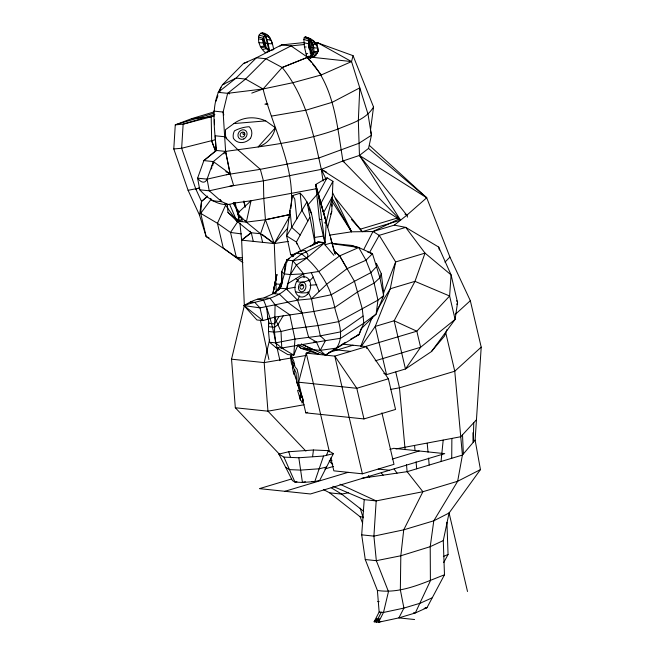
<?xml version="1.0" encoding="UTF-8"?>
<svg xmlns="http://www.w3.org/2000/svg" width="655" height="655" viewBox="0 0 655 655"><rect width="100%" height="100%" fill="white"/><g stroke="black" fill="none" stroke-linecap="round" stroke-linejoin="round"><path stroke-width="0.98" d="M268.517 320.221L268.493 323.251L274.527 323.881L279.079 316.439M451.721 458.287L451.876 438.473M290.918 208.421C295.642 166.37 272.75 128.585 263.073 88.99L245.568 79.067L236.095 78.084L222.479 84.749C209.428 104.341 215.11 128.83 216.158 150.724L203.885 160.59L197.605 178.168L199.767 189.803C208.347 199.398 221.701 208.601 234.932 202.657M473.761 422.68L473.262 442.281L472.935 432.726M303.093 348.566L313.712 349.754L301.333 344.08L325.469 355.133L359.071 334.541L361.036 328.892L376.142 314.089L383.609 295.585L379.916 277.695L376.527 266.659L376.371 263.343L381.267 273.594L379.916 277.695L374.136 283.124L357.794 291.794L334.672 307.514L313.876 311.444L274.519 317.118L262.958 320.598L256.924 319.967L243.947 305.558C258.185 300.309 274.904 299.916 286.333 288.839L290.419 274.56L296.404 265.054L306.655 258.201L324.855 242.62L319.386 219.31L315.718 184.489L327.099 177.816L332.928 181.32L331.725 211.811L327.746 227.121M310.085 52.949L313.393 53.161L310.02 38.784L308.914 39.439L308.456 40.929L308.62 46.276M297.984 344.8L293.776 355.166L281.765 348.01L275.567 342.86L274.527 332.134L275.092 304.788L270.13 298.402C260.854 296.478 251.733 300.948 243.947 305.558L262.958 320.598L259.978 307.891L254.82 302.422L250.3 301.955M299.9 391.084L296.576 381.701L296.06 372.777L291.5 363.885L290.476 357.098L291.082 354.887L293.89 361.585L294.996 366.784L297.108 369.387L298.262 374.316L297.869 384.821L303.314 399.877L302.086 403.161L301.636 401.359L300.375 399.853L297.591 390.413L298.434 390.102L299.9 391.084L301.202 397.11L299.687 396.422L300.367 394.506M333.829 255.27L324.945 244.823L326.288 221.865L332.388 196.5L323.644 212.515L325.469 219.466M242.694 260.305L236.316 257.21L206.145 236.578L199.513 215.143L188.1 190.318L173.788 148.963L175.27 124.859L191.489 118.702L213.636 112.021M301.202 397.11L301.365 394.441M211.598 168.957L211.794 165.952M332.846 486.28L364.221 499.65L361.699 534.848L365.261 559.526L377.395 590.458L379.139 611.999L374.12 621.792L378.484 622.25L398.903 617.886L415.295 612.965L426.986 607.684L444.483 574.795L443.279 540.58L449.068 513.004L480.451 469.594L475.121 440.103L481.212 347.134L470.323 300.694L449.944 257.096L426.708 197.785L369.428 145.443M214.906 114.559L183.138 124.155L181.656 148.259L195.804 189.017L201.519 201.421L200.7 213.366L206.145 236.578L208.953 237.749M264.104 297.771L273.446 293.596L280.307 288.208L284.393 273.929L285.13 263.875M287.291 289.805L287.84 283.599L303.642 273.806L318.993 271.44L339.626 255.9L358.735 247.516L372.458 253.714L376.527 266.659L370.877 272.636L354.453 281.298L331.233 294.766L311.51 298.811L297.55 300.178L259.978 307.891L243.947 305.558M260.69 33.29L265.365 35.198L269.107 51.164L265.218 52.605C260.444 48.29 257.087 41.576 259.093 35.124L260.69 33.29L262.295 32.75C270.54 34.011 272.374 42.87 273.749 49.657M441.036 461.497L443.189 440.168M315.039 243.619C313.745 226.204 313.671 206.3 300.146 193.209L292.752 195.534L289.944 210.28L286.628 235.931L290.689 254.648L293.325 256.203M312.591 456.666L313.45 450.001L328.335 450.64L333.387 453.653L319.706 480.385L314.785 481.572L302.43 482.44L294.987 482.121L292.457 480.614L278.899 454.111L288.732 451.737L313.45 450.001M314.408 42.64L318.199 43.034L353.053 55.667L373.546 106.994L370.509 130.075L371.426 135.266L368.528 148.423L359.456 155.431L342.942 160.983L321.302 169.367L263.425 180.845L229.733 186.257M212.81 165.437L213.358 161.58L225.607 151.411C263.351 146.081 302.004 142.241 337.98 129.051C350.72 123.574 365.998 119.775 373.546 106.994M199.513 215.143L201.519 201.421L207.627 196.082M304.067 277.704L303.642 273.806L290.419 274.56L284.393 273.929L286.8 260.092L295.708 253.305L318.248 241.932L325.142 242.653M290.419 274.56L292.826 260.723L301.734 253.935L324.855 242.62L318.657 196.492L315.718 184.489L335.286 254.369M274.92 283.689L275.452 281.568M274.666 284.9L274.445 286.276L275.992 279.169L274.617 284.712M381.316 621.399L378.484 622.25L379.237 618.541L376.306 622.021L377.051 618.312L374.12 621.792L376.011 621.227M274.789 284.311L273.921 288.642L275.305 283.099M275.215 282.657L275.485 281.535L275.305 282.256M351.481 219.466L362.256 231.673L400.565 220.17L342.942 160.983C336.948 125.031 334.32 84.028 306.81 57.026L304.444 46.923L303.863 39.39L304.248 37.564L305.32 36.745L310.02 38.784M275.69 279.153L272.914 293.391L277.008 274.429L275.69 279.153A61.161 2.088 -77.8 0 0 276.459 278.203M279.603 454.382L235.325 407.762L231.542 359.186L244.331 305.631L241.646 240.156L239.91 223.06M268.968 321.851L268.501 326.689L274.527 327.32L277.933 324.659L283.173 315.816M269.614 339.789L264.17 362.6L267.952 411.176L305.91 451.131M304.116 44.524L291.041 45.907L265.897 58.745L245.568 79.067L227.653 93.321L223.109 112.054L225.631 151.714L230.159 173.911L233.622 185.471L209.24 190.793L199.767 189.803M275.239 282.78L275.46 281.601M226.335 174.721L260.33 169.326L319.026 157.929L358.907 143.298L371.426 135.266L368.012 114.117L351.547 61.586L353.053 55.667M342.884 344.162L366.382 346.618L388.374 378.803L395.555 409.44L363.967 418.93L305.803 412.855L298.623 382.217L306.237 353.119L311.813 351.448M313.524 244.864L314.556 241.081M296.134 379.335L294.578 374.627L293.841 374.382L292.359 367.553L293.366 367.037L294.373 363.664L292.318 362.076L291.696 358.948L290.476 357.098L291.639 356.222M251.766 93.1L263.073 88.99L282.182 67.506L307.342 57.411L310.339 58.164L311.796 56.969L314.097 51.696C313.671 45.842 311.174 39.087 305.32 36.745M265.365 35.198L263.687 36.68C261.312 42.092 264.817 47.872 269.107 51.164M333.387 453.653L323.554 456.027L314.785 481.572L311.993 481.458M262.606 242.342L260.592 233.745L265.439 219.752L263.801 198.727L263.425 180.845L260.33 169.326L238.346 150.2L224.673 136.756L215.2 135.773L216.134 150.429L215.479 151.272M207.078 179.151L213.358 161.58L203.885 160.59L216.134 150.429L225.607 151.411L230.159 173.911L207.078 179.151L197.605 178.168A20.649 8.056 76.3 0 0 207.078 179.151L209.24 190.793L221.75 201.707L228.529 204.581M215.855 101.46L217.919 95.802M219.99 90.153L221.022 87.32M279.538 288.97L281.806 282.968L281.74 271.514L286.8 260.092L289.281 258.651M360.823 346.217L372.31 316.922M383.674 292.662L395.669 261.935L425.021 253.117L451.082 274.887L457.567 302.536L455.102 319.411L431.457 351.563L405.461 368.986L386.548 374.627L383.822 373.375M447.021 329.547L444.483 336.064L431.457 351.563M456.838 304.403L457.567 302.536L456.74 300.686M326.477 455.348L328.335 450.64M350.441 339.298L359.071 334.541L363.828 323.177L362.297 308.898L354.453 281.298L339.626 255.9L334.32 251.135M310.339 58.164L315.685 55.528L318.215 51.237C318.289 44.769 313.63 38.964 307.269 37.654M281.38 285.678L280.307 288.208L286.333 288.839L295.135 287.258M279.783 285.948L282.002 280.758M294.881 369.649L294.07 371.483L294.578 374.627M330.546 214.455L331.725 211.811M226.221 203.803L217.452 223.298L223.257 248.04L242.907 262.647M224.247 83.93L222.479 84.749L243.537 63.469L256.424 57.755L265.897 58.745L282.182 67.506L307.31 57.403L307.654 56.69M345.373 342.319L325.469 355.133L320.221 350.36L316.34 341.836L308.693 337.546L302.143 313.074L297.55 300.178L299.72 295.863M244.806 133.759L244.683 134.005A1.097 0.933 -55 0 1 242.98 134.038A1.097 0.933 -55 0 1 244.028 132.457L244.855 133.997A2.612 2.227 -55 0 1 242.096 137.067A2.612 2.227 -55 0 1 240.369 133.866A2.612 2.227 -55 0 1 244.028 132.457M363.762 249.498L372.973 231.534L398.813 219.073M376.306 622.021L381.316 612.228M378.484 622.25L383.502 612.458L388.464 591.612L376.33 560.688L373.907 536.126L376.191 500.903L339.953 484.217M297.264 345.25L301.136 348.362L320.221 350.36L325.461 340.649L340.674 338.275L363.828 323.177L376.142 314.089L377.943 300.154L374.136 283.124L370.877 272.636L365.965 260.231L358.735 247.516L351.44 245.404L331.749 243.341M443.738 562.481L448.061 554.482L446.923 522.256M327.099 177.816L318.363 193.831L320.925 204.147M309.774 217.485L296.379 242.055L296.846 243.987M332.928 181.32L321.007 203.173L323.202 211.802M369.715 252.249L379.212 235.333L405.707 227.383L438.686 247.074L451.082 274.887L449.617 296.003L455.102 319.411L420.608 347.273L405.461 368.986L394.154 320.77L414.983 281.347L425.021 253.117L405.707 227.383L394.302 225.132L372.973 231.534L351.547 231.813L329.465 235.17M289.297 217.018L274.265 243.562L276.254 291.917M237.339 220.309L239.304 217.026L233.827 202.853M278.4 290.222L281.421 285.228M382.07 298.074L383.609 295.585L383.593 292.105L381.267 273.594M371.025 319.599L372.621 317.036M377.436 309.324L390.257 288.773L395.669 261.935L379.212 235.333L372.973 231.534M274.969 293.26L281.855 282.813M237.888 221.423L230.519 232.468L236.316 257.21L242.26 257.841M361.257 346.446L375.241 326.411L390.257 288.773L414.983 281.347L449.617 296.003L416.834 331.201L364.819 346.708M211.041 199.431L200.7 213.366L217.452 223.298L230.519 232.468L241.351 233.884M275.755 292.457L281.306 285.203M223.732 153.827L225.607 151.411M225.033 152.459L225.631 151.714M316.93 44.548L318.199 43.034L351.547 61.586L321.327 74.932L293.153 82.636L263.073 88.99L227.653 93.321L218.189 92.339L236.095 78.084L256.424 57.755L281.576 44.917L304.706 42.469M475.121 440.103L462.414 455.078L457.657 481.278L433.79 520.807L430.212 546.679L430.4 580.788L415.295 612.965L413.551 612.777M287.676 228.177L274.265 243.562L241.646 240.156L251.012 232.746L260.592 233.745L274.265 243.562L288.315 241.425M307.776 205.097L317.159 194.33M275.411 127.75L258.16 146.876A27.936 25.602 77.6 0 0 275.411 127.75L265.717 120.888A39.48 33.765 61 0 0 233.909 123.566L225.484 129.715L225.557 136.158L226.638 138.688M292.589 256.727L295.708 253.305L301.734 253.935C318.453 267.412 330.685 286.284 334.672 307.514C337.931 320.573 345.111 335.507 336.506 348.092L320.221 350.36M476.447 419.781L460.743 436.746L395.947 448.937M444.974 262.139L449.944 257.096M367.643 252.019L372.458 253.714L365.965 260.231L347.084 268.632L326.779 284.147L311.51 298.811L313.876 311.444L318.06 325.568L320.32 335.868L325.461 340.649L281.765 348.01L275.739 347.387L269.541 342.238L268.501 331.504L268.493 319.042M309.135 281.282L313.36 277.065M227.408 204.311L227.956 212.359A15.81 3.815 39.6 0 0 241.589 221.627A15.81 3.815 39.6 0 0 237.429 213.35L251.004 200.774L316.201 188.755M455.209 314.457L470.323 300.694M481.212 347.134L454.767 371.221L399.476 387.825L390.445 389.43M368.528 148.423L426.708 197.785L406.837 215.208L394.302 225.132M201.519 201.421L207.013 196.901M383.609 295.585L377.943 300.154L338.668 321.613L318.06 325.568L292.376 328.769L281.02 331.487L274.527 332.134L268.501 331.504L268.509 319.312M279.988 46.177L281.576 44.917L291.041 45.907L306.728 56.666L311.133 62.184M241.646 240.156L251.283 232.771L253.297 241.368M363.066 316.037L340.584 331.872L320.32 335.868L294.971 339.094L275.567 342.86L269.541 342.238M310.282 246.526L318.248 241.932L322.235 242.62M480.451 469.594L457.657 481.278L422.901 491.717L376.191 500.903L364.221 499.65M449.068 513.004L433.79 520.807L403.726 529.838L373.907 536.126L361.699 534.848M443.279 540.58L430.212 546.679L400.819 555.776L376.33 560.688L365.261 559.526M432.005 597.892L420.313 603.173L403.914 608.094L383.502 612.458L379.139 611.999M443.361 556.48L448.061 554.482M444.483 574.795C423.236 582.958 400.68 594.085 377.395 590.458M307.498 56.756L306.728 56.666L307.31 57.403L311.166 55.814L312.795 55.978L308.914 39.439L304.248 37.564M308.112 57.493L311.96 55.896L308.456 40.929L303.863 39.39M308.939 57.583L312.795 55.978M306.81 57.026L309.168 56.084M311.796 56.969L315.685 55.528L315.554 54.946M243.537 63.469L247.385 62.078M213.776 113.233L175.27 124.859L183.138 124.155L214.087 116.066M173.788 148.963L181.656 148.259L215.528 139.703M218.189 92.339L220.072 91.766M242.063 219.564L239.28 220.399L235.178 202.911M360.275 229.193L398.101 217.828M324.945 244.823L332.052 242.686M287.242 261.975L286.8 260.092L288.585 259.56M328.826 352.472L352.988 345.218M388.374 378.803L356.779 388.292L298.623 382.217M305.803 412.855L307.719 412.273M291.606 478.977L259.429 488.638L310.437 493.968L444.712 453.645L393.704 448.315L389.823 449.486M324.765 469.021L333.542 466.385M284.933 491.299L348.124 472.329M392.239 459.081L419.208 450.984M330.816 457.935L333.845 470.839L362.395 473.819L393.991 464.329L381.914 412.838M424.153 608.536L426.986 607.684L425.242 607.504M375.209 360.807L420.608 347.273L416.834 331.201L394.154 320.77L375.241 326.411L386.548 374.627M188.1 190.318L199.66 187.985M195.804 189.017L199.75 187.969M272.955 49.854L269.762 50.664C267.96 44.679 267.567 36.885 262.295 32.75M306.098 53.964L307.694 53.554M332.036 460.285L329.211 460.964L332.765 464.583M326.542 467.015L319.165 468.8L300.629 470.102L289.461 469.627L285.678 467.367M296.952 481.646L294.987 482.121L283.942 457.125L278.899 454.111M305.377 481.728L302.43 482.44L298.827 457.763L283.942 457.125M262.467 49.518L266.479 48.576L268.575 48.896M313.205 54.324L317.208 53.383M289.657 214.553L265.439 219.752L246.321 222.119L236.848 221.128L227.956 212.359M289.829 214.57L265.439 219.752L274.265 243.562L262.63 234.793L262.802 235.333M348.599 492.724L341.64 494.091L329.678 492.847L323.382 489.539M286.8 260.092L292.826 260.723L306.655 258.201A10.284 5.518 -14.3 0 0 305.558 252.06A11.847 2.456 -22.2 0 0 299.433 251.422A10.603 1.547 -30 0 1 299.261 251.692M304.092 404.757L267.952 411.176L235.325 407.762M271.694 116.074L306.008 110.171L332.314 102.27L359.775 87.852L358.334 120.659L359.456 155.431L400.565 220.17L321.302 169.367C313.532 133.825 305.713 96.367 282.182 67.506M306.311 355.411L264.17 362.6L231.542 359.186M261.099 47.61L265.177 46.98L263.138 38.277L258.627 37.073M313.72 52.605L317.798 51.974M314.408 237.454L323.447 236.087M361.937 478.224L407.123 471.682L462.414 455.078L454.767 371.221L445.727 332.691M295.356 254.075L290.689 254.648L293.514 255.515M260.272 46.571L264.391 46.112L262.892 39.734L258.463 38.85M314.097 51.696L318.215 51.237L316.717 44.851L312.279 43.967M315.186 43.353L318.199 43.034M191.489 118.702L211.197 116.934L211.671 140.866L215.593 151.313L211.671 140.866M233.909 123.566L265.717 120.888M298.827 457.763L323.554 456.027M309.889 285.195L316.84 284.761M313.409 342.016L316.34 341.836M264.907 104.178L267.944 104.292L265.979 103.76M258.954 42.665L267.265 43.304M268.108 43.623L272.39 43.836L271.145 40.323L266.7 39.382M304.444 46.923L306.155 47.004M313.598 47.872L317.872 48.085L317.462 48.044M274.961 283.91L281.92 284.393L281.74 271.514L284.393 273.929M308.456 40.929L310.568 41.126M213.636 111.063L223.109 112.054L223.789 114.953M319.386 219.31L321.752 219.556M239.304 217.026L241.155 217.214M370.648 253.526L372.458 253.714M273.446 293.596L279.48 294.218L287.701 302.201L302.143 313.074M257.423 299.245L263.449 299.875C271.997 319.124 275.051 340.305 280.012 360.676M359.071 334.541L358.048 334.435L358.187 335.032M333.149 349.541L350.589 351.358M378.197 469.078L389.422 470.249M329.678 492.847L360.119 516.762L362.854 517.049M377.698 601.486L379.147 601.634M414.582 619.524L398.903 617.886L403.914 608.094L400.344 589.811L400.819 555.776L403.726 529.838L422.901 491.717L407.123 471.682L406.485 464.665M312.5 57.304L351.547 61.586M259.093 35.124L265.766 36.926M268.853 37.286L269.688 37.384L270.319 40.094M331.831 243.627L358.735 247.516M303.887 42.763L308.333 43.705L311.166 55.814L310.683 55.487M324.34 222.782L326.354 223.216M311.248 42.067L315.759 43.271L316.201 45.154M227.653 93.321L229.627 93.861M317.773 353.413L319.444 354.502L301.136 348.362L299.777 346.855M283.631 348.64L281.765 348.01L281.02 331.487L274.519 317.118M278.539 348.321L275.739 347.387L287.741 354.543L293.776 355.166L294.971 339.094L289.829 314.818L275.092 304.788M265.095 35.837L269.688 37.384M309.823 39.922L314.416 41.478L314.85 43.312M263.818 33.839L268.485 35.714M351.44 245.404L355.878 247.271M298.762 345.046L319.444 354.502M225.77 171.675L230.159 173.911L213.358 161.58L213.759 163.3M326.698 172.265L321.302 169.367L323.071 181.009M405.036 214.242L406.837 215.208L407.525 217.132M331.193 487.762L341.64 494.091L363.672 511.285M426.708 197.785L359.456 155.431L406.837 215.208L405.273 213.89M296.06 278.817L298.475 280.643M260.592 233.745L246.321 222.119L237.429 213.35M224.657 203.901L236.848 221.128L251.119 232.754L249.94 231.182M342.942 160.983L344.505 162.301M334.287 251.004L339.74 255.909L347.084 268.632M300.203 235.03L291.729 227.391L289.944 210.28M286.333 288.839L297.55 300.178M381.218 472.91L383.175 475.153M292.826 260.723L303.642 273.806M312.402 63.781L321.327 74.932M335.483 198.129L362.256 231.673M306.728 56.666L309.307 60.023L307.342 57.411M394.089 469.054L397.069 473.139M368.438 475.481L369.616 477.11M239.362 212.277L232.975 203.246L251.004 200.774L246.321 222.119L245.166 220.481M220.145 199.439L221.75 201.707L212.277 200.717L210.673 198.449M331.913 201.069L351.547 231.813L332.421 192.324M331.921 197.785L351.547 231.813L349.205 227.285M292.752 195.534L294.766 199.095L296.83 218.86M307.858 220.997L301.93 210.329L300.146 193.209M308.759 208.2L311.682 213.972M307.997 291.712L311.51 298.811M301.046 251.545L296.379 242.055L286.628 235.931L307.031 201.789L315.137 244.143M326.19 179.47L321.302 169.367L322.62 172.109M229.618 204.352L236.848 221.128M311.313 272.619L319.149 291.475M296.576 381.701L297.869 384.821M360.119 516.762L362.665 523.312M288.732 451.737L290.46 457.28M360.168 508.157L363.181 517.876M332.314 244.659L334.918 253.403M318.657 196.492L326.608 223.29L324.97 217.19M215.978 147.866L216.469 149.782M317.036 189.156L319.796 200.324M260.453 320.303L268.927 359.513M438.686 247.074L439.382 250.038M449.068 512.898L467.514 591.514M395.767 372.015L399.476 387.825L405.109 449.641M313.205 44.933L313.843 47.668L308.718 47.135L309.176 49.068M366.849 348.591L366.382 346.618L334.787 356.107L306.237 353.119L329.424 451.983M330.701 238.043L332.028 243.693M363.967 418.93L356.779 388.292L334.787 356.107L362.395 473.819M263.687 36.68L266.479 48.576M243.963 200.987L245.33 206.816M243.758 201.372L245.126 207.209M267.494 317.135L267.952 319.091L266.511 306.548M292.318 362.076L293.366 367.037M299.687 396.422L300.375 399.853M331.725 204.262L331.979 206.202M427.207 443.288L428.026 452.196M428.567 458.132L429.197 465.05M414.59 445.752L415.049 450.763M416.056 461.791L416.695 468.808M462.512 434.838L463.355 453.964M214.504 124.753A28.116 13.362 81.4 0 1 214.455 119.881M298.999 252.003A10.603 1.547 -30 0 1 298.655 252.355M308.873 292.31A43.697 32.775 -77.3 0 1 295.421 291.622M309.185 279.955A24.784 18.586 -77.3 0 1 296.707 281.437M274.224 288.667A37.122 1.269 -77.8 0 1 273.495 289.445M318.248 241.932L316.946 243.472L318.248 241.932M301.922 284.368L301.439 284.507A2.456 1.842 -77.3 0 0 300.26 288.356A2.456 1.842 -77.3 0 0 303.339 288.02A2.456 1.842 -77.3 0 0 302.405 284.401L301.922 284.368M243.742 138.991A5.068 4.331 -55 0 0 245.715 130.656A5.068 4.331 -55 0 0 238.068 134.078A5.068 4.331 -55 0 0 243.742 138.991M250.546 138.311A10.341 8.826 -55 0 0 249.203 126.718A38.137 32.545 -55 0 0 234.465 130.844A10.341 8.826 -55 0 0 233.442 138.393A12.453 10.627 -55 0 0 250.546 138.311M302.323 285.605A0.819 0.614 -77.3 0 0 302.086 284.278A0.819 0.614 -77.3 0 0 301.292 285.351A0.819 0.614 -77.3 0 0 302.323 285.605M304.739 290.149A4.929 3.701 -77.3 0 0 303.314 282.19A4.929 3.701 -77.3 0 0 298.516 288.642A4.929 3.701 -77.3 0 0 304.739 290.149M307.375 294.357A10.3 7.729 -77.3 0 0 306.041 277.139A10.3 7.729 -77.3 0 0 294.955 289.125A10.3 7.729 -77.3 0 0 307.375 294.357"/></g></svg>
